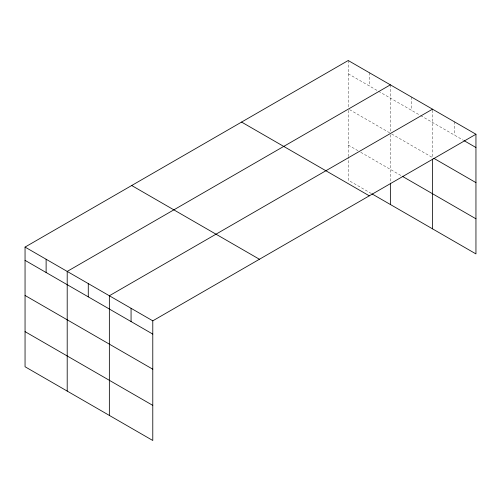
<?xml version="1.0" encoding="UTF-8"?>
<svg xmlns="http://www.w3.org/2000/svg" width="501" height="501" viewBox="0 0 501 501"><rect width="100%" height="100%" fill="white"/><g stroke="black" fill="none" stroke-linecap="round" stroke-linejoin="round"><path stroke-width="0.38" stroke-dasharray="2.5 1.88" d="M348.22 73.772L377.854 90.881M378.512 91.263L420.007 115.217M420.665 115.599L463.45 140.299M349.535 109.644L389.709 132.84M391.688 133.98L432.52 157.558L432.52 109.18M348.22 145.058L358.096 150.763M360.733 152.285L401.564 175.857M371.272 193.48L348.22 180.166L348.22 157.27M454.238 121.718L454.238 134.982M411.446 97.012L411.446 110.276M390.367 84.844L390.367 132.458M390.367 134.725L390.367 182.37M369.293 72.676L369.293 85.94M348.22 60.508L348.22 107.358M348.22 110.389L348.22 156.506"/><path stroke-width="0.75" d="M25.05 247.087L152.78 320.834L152.78 440.492L25.05 366.751L25.05 247.087L348.22 60.508L475.95 134.249L475.95 253.913L371.93 193.856M390.367 84.844L67.203 271.423L67.203 391.087M432.52 109.18L109.356 295.759L109.356 415.423M152.78 320.834L475.95 134.249M464.108 140.681L475.95 147.519M433.835 158.316L475.95 182.627M402.222 176.239L475.95 218.805M241.57 122.075L369.306 195.822M131.694 185.514L259.43 259.261M25.05 260.351L152.78 334.098M25.05 295.465L152.78 369.206M25.05 331.637L152.78 405.384M432.52 159.061L432.52 228.838M390.367 183.134L390.367 204.502M131.068 308.297L131.068 321.561M88.276 283.591L88.276 296.855M46.123 259.255L46.123 272.519"/></g></svg>
